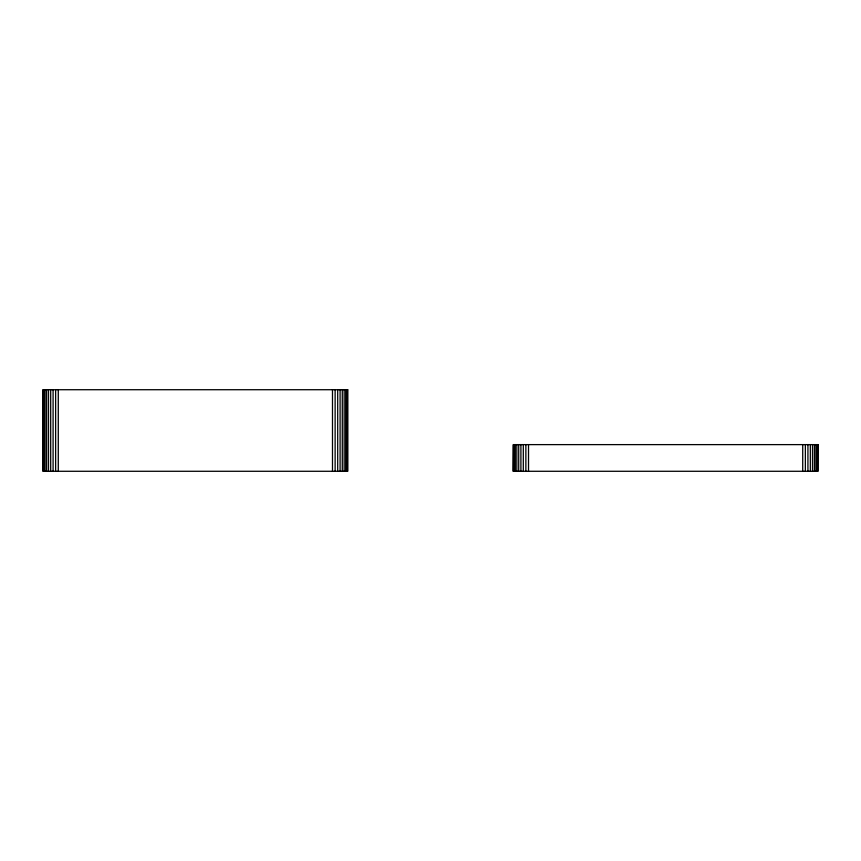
<?xml version="1.0" encoding="UTF-8"?>
<svg xmlns="http://www.w3.org/2000/svg" width="861" height="861" viewBox="0 0 861 861"><rect width="100%" height="100%" fill="white"/><g stroke="black" fill="none" stroke-linecap="round" stroke-linejoin="round"><path stroke-width="1.29" d="M817.767 444.62L817.713 471.279M817.035 444.62L817.035 471.279M815.905 444.62L815.905 471.279M814.388 444.62L814.388 471.279M812.504 444.62L812.504 471.279M810.33 444.62L810.33 471.279M807.93 444.62L807.93 471.279M805.358 444.62L805.358 471.279M802.721 444.62L802.721 471.279M528.514 444.62L528.514 471.279M525.867 444.62L525.867 471.279M523.305 444.62L523.305 471.279M520.905 444.62L520.905 471.279M518.72 444.62L518.72 471.279M516.848 444.62L516.848 471.279M515.319 444.62L515.319 471.279M514.2 444.62L514.2 471.279M513.511 471.279L513.522 444.62L513.328 471.279M347.489 389.721L347.489 471.279M346.8 389.721L346.8 471.279M345.681 389.721L345.681 471.279M344.152 389.721L344.152 471.279M342.28 389.721L342.28 471.279M340.095 389.721L340.095 471.279M337.695 389.721L337.695 471.279M335.133 389.721L335.133 471.279M332.486 389.721L332.486 471.279M58.279 389.721L58.279 471.279M55.642 389.721L55.642 471.279M53.091 389.721L53.091 471.279M50.691 389.721L50.691 471.279M48.517 389.721L48.517 471.279M46.645 389.721L46.645 471.279M45.116 389.721L45.116 471.279M43.986 389.721L43.986 471.279M43.459 389.721L43.47 471.279M43.233 389.721L43.298 471.279M347.715 389.721L43.05 389.721L43.05 471.279L347.715 471.279L347.715 389.721M817.95 444.62L513.285 444.62L513.285 471.279L817.95 471.279L817.95 444.62"/></g></svg>
